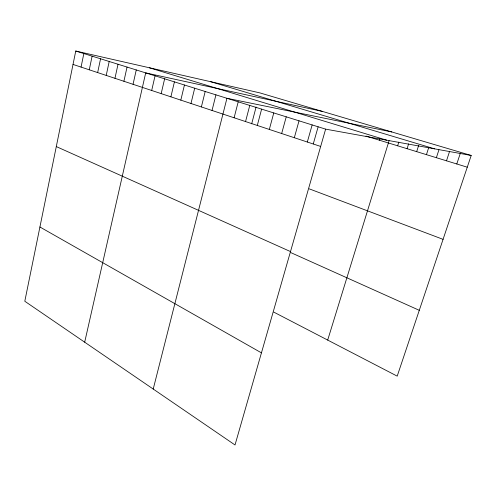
<?xml version="1.0" encoding="UTF-8"?>
<svg xmlns="http://www.w3.org/2000/svg" width="496" height="496" viewBox="0 0 496 496"><rect width="100%" height="100%" fill="white"/><g stroke="black" fill="none" stroke-linecap="round" stroke-linejoin="round"><path stroke-width="0.74" d="M471.2 155.465L259.83 92.876L75.752 51.032L24.8 301.252L235.017 444.968L325.63 129.14L471.2 155.465L397.209 376.142L273.761 312.102M81.059 67.084L83.849 53.562M89.268 69.8L92.12 56.147M97.65 72.577L100.564 58.788M106.212 75.411L109.201 61.485M114.96 78.312L118.023 64.244M123.907 81.276L127.038 67.059M133.052 84.301L136.264 69.942M84.686 342.197L145.694 72.893L322.512 111.439M151.689 90.477L155.056 75.82M161.181 93.62L164.629 78.814M170.891 96.832L174.418 81.871M180.823 100.124L184.438 85.002M190.985 103.49L194.692 88.207M201.382 106.931L205.189 91.487M212.034 110.459L215.934 94.848M153.221 389.05L226.939 98.289L391.784 131.948M234.112 117.775L238.216 101.816M245.557 121.563L249.773 105.425M251.677 123.826L256.091 107.068M257.294 125.451L261.621 109.132M269.328 129.437L273.773 112.927M281.666 133.523L286.235 116.827M294.326 137.721L299.026 120.819M307.322 142.023L312.151 124.924M313.274 143.921L318.134 126.827M379.279 140.163L379.725 138.706M327.695 340.082L389.069 140.759M397.656 145.812L398.809 142.11M407.086 148.707L408.623 143.815M416.677 151.652L418.692 145.309M426.442 154.653L428.718 147.554M436.375 157.703L438.929 149.829M446.487 160.809L449.562 151.435M456.785 163.971L460.4 153.066M210.651 81.697L434.583 148.843M149.308 67.754L386.657 140.176M365.918 136.059L467.269 167.195M75.752 51.032L325.63 129.14M73.024 64.424L320.664 146.444M309.157 188.821L443.077 239.351M56.296 146.58L290.501 251.584M290.842 252.619L419.281 310.316M39.922 227.001L261.442 352.861"/></g></svg>
